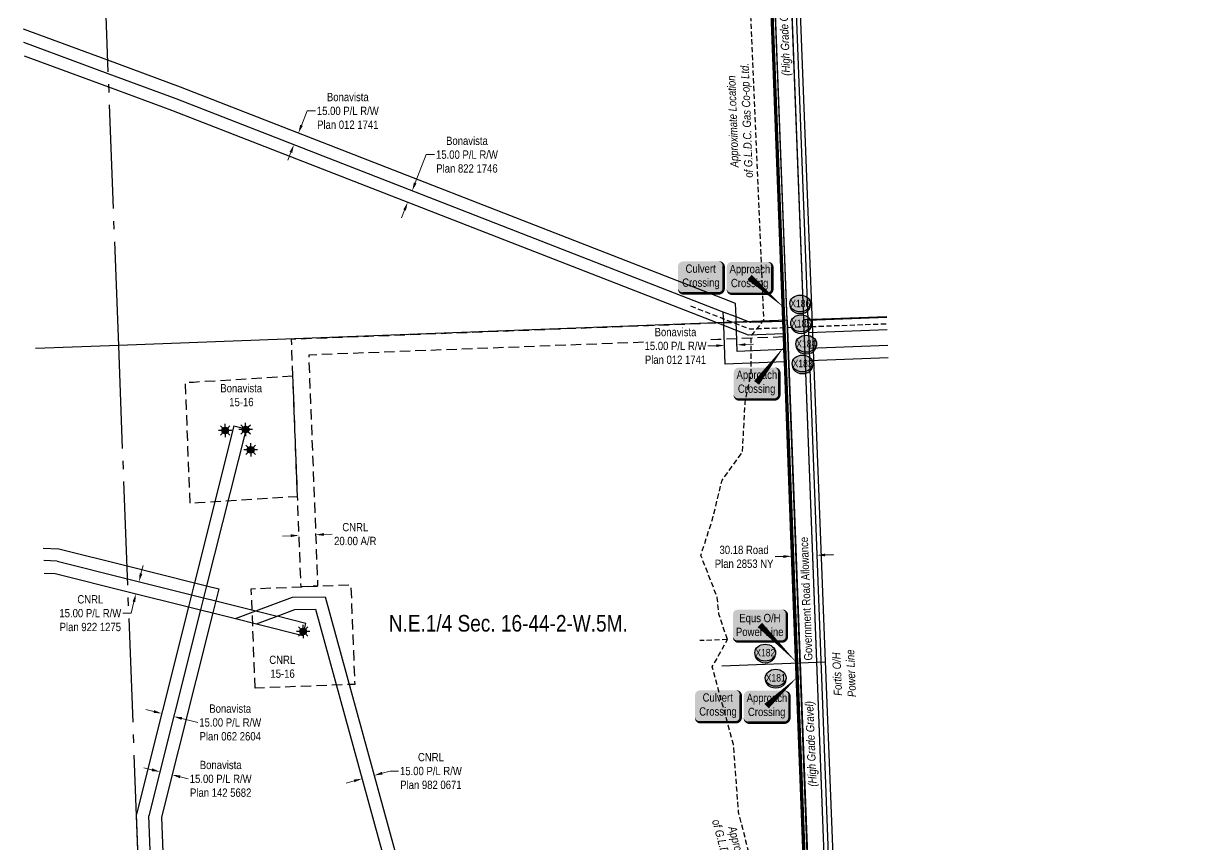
# Model space of a CAD drawing. Extents: x 683901 to 697439, y 5834844 to 5859401.
# Drawn here: x 686531 to 687942, y 5852999 to 5853989 of the extents above; entities that cross this region are included whole.
import ezdxf
from ezdxf.enums import TextEntityAlignment as Align

# ---------------------------------------------------------------- set-up
doc = ezdxf.new("R2010")
doc.units = 0
doc.header["$LTSCALE"] = 5
doc.header["$PDSIZE"] = 0.5
for name, pattern in [('foc-ACCESSROAD', [3.75, 2.5, -1.25]), ('foc-QUARTERLINE', [33, 25, -3, 2, -3]), ('UG_PIPE', [1.875, 1.25, -0.625])]:
    doc.linetypes.add(name, pattern=pattern)
doc.layers.get('Defpoints').update_dxf_attribs({"color": 9})
for name, color, linetype in [('AS-PIPE-UG', 44, 'UG_PIPE'), ('AS-PIPE-UG-T', 44, 'Continuous'), ('AS-POWER', 104, 'foc-POWER'), ('AS-POWER-T', 104, 'Continuous'), ('AS-TELEPHONE', 224, 'foc-TEL'), ('C-SYMBOL', 7, 'Continuous'), ('CG-NOTES', 7, 'Continuous'), ('F-AR', 190, 'foc-ACCESSROAD'), ('F-RW', 190, 'Continuous'), ('F-WS', 190, 'foc-ACCESSROAD'), ('F-WS-S', 190, 'Continuous'), ('L-QSEC', 8, 'foc-QUARTERLINE'), ('L-ROAD-T', 7, 'Continuous'), ('L-SEC', 7, 'Continuous'), ('L-TITLEDB', 4, 'Continuous'), ('L-TITLEDB-T', 4, 'Continuous'), ('P-CROSSINGS', 250, 'Continuous')]:
    doc.layers.add(name, color=color, linetype=linetype)
for name, color, linetype, lineweight in [('F-RW-T', 190, 'Continuous', 9), ('F-WS-T', 190, 'Continuous', 9), ('T-TEXT', 48, 'Continuous', 18)]:
    doc.layers.add(name, color=color, linetype=linetype, lineweight=lineweight)
doc.layers.add('oil_and_gas_wells_pt', color=7, linetype='Continuous', true_color=0xfc3d16)
doc.layers.add('P-PROPOSED-WL4', color=7, linetype='Continuous', true_color=0x5b5bc8)
doc.styles.add('175L', font='ARIALN.TTF', dxfattribs={"height": 20})
doc.styles.add('80', font='ARIALN.TTF', dxfattribs={"height": 10})
doc.styles.add('80CG', font='ARIALN.TTF', dxfattribs={"height": 10})
doc.styles.add('80L', font='ARIALN.TTF', dxfattribs={"height": 10})
doc.styles.add('80LS', font='ARIALNI.TTF', dxfattribs={"height": 10})
doc.styles.add('Crossing', font='ARIALN.TTF', dxfattribs={"height": 10})
doc.styles.add('foc-LtypeFont', font='ARIALN.TTF', dxfattribs={"height": 7.35})
doc.linetypes.add('foc-POWER', pattern='A,6,-1,["P",foc-LtypeFont,S=0.2,R=0,X=-0.625,Y=-0.75],-1.24,4', length=12.24)
doc.linetypes.add('foc-TEL', pattern='A,2,-1,["T",foc-LtypeFont,S=0.2,R=0,X=-0.425,Y=-0.75],-1.24,8', length=12.24)
doc.linetypes.add('foc-TEL-NOLINE', pattern='A,0,-2,["T",foc-LtypeFont,S=0.2,R=0,X=-0.425,Y=-0.75],-10.24', length=12.24)
doc.dimstyles.new('Compass 5 000', dxfattribs={"dimscale": 5, "dimtxt": 9, "dimasz": 2, "dimexe": 0.2, "dimexo": 0.0625, "dimgap": 0.5, "dimtad": 0, "dimtih": 1, "dimtoh": 1, "dimzin": 0, "dimdsep": 46, "dimtxsty": '80CG', "dimcen": 0.1, "dimse1": 1, "dimse2": 1, "dimclrd": 256, "dimclrt": 256, "dimaunit": 1, "dimadec": 4, "dimazin": 0, "dimtfac": 0.06, "dimtofl": 0, "dimtmove": 0, "dimatfit": 1, "dimfxl": 0.2, "dimtolj": 1, "dimtzin": 0, "dimlwd": -1, "dimarcsym": 0})

# ---------------------------------------------------------------- blocks, each defined once
blk = doc.blocks.new('*U922')
h = blk.add_hatch(color=59)
edge = h.paths.add_edge_path()
edge.add_line((-21.5, -20), (21.5, -20))
edge.add_arc((21.5, -14), 6, 270, 360)
edge.add_line((27.5, -14), (27.5, 12.5))
edge.add_arc((21.5, 12.5), 6, 0, 90)
edge.add_line((21.5, 18.5), (-21.5, 18.5))
edge.add_arc((-21.5, 12.5), 6, 90, 180)
edge.add_line((-27.5, 12.5), (-27.5, -14))
edge.add_arc((-21.5, -14), 6, 180, 270)
at = {"color": 1, "flags": 128}
blk.add_lwpolyline([(-21.5, -20, 3, 3, 0), (21.5, -20, 3, 3, 0.414214), (27.5, -14, 3, 3, 0), (27.5, 12.5, 3, 0, 0.414214), (21.5, 18.5, 0, 0, 0), (-21.5, 18.5, 0, 0, 0.414214), (-27.5, 12.5, 0, 0, 0), (-27.5, -14, 0, 3, 0.414214)], format="xyseb", close=True, dxfattribs=at)
blk.add_lwpolyline([(42.3, -37.2, 0, 7.5, 0), (0, 0, 0, 0, 0)], format="xyseb", dxfattribs=at)
at = {"color": 1, "style": '80'}
blk.add_attdef('ENTER_TEXT_001', (-36, -5), '', height=10, dxfattribs=at)
blk = doc.blocks.new('*U931')
h = blk.add_hatch(color=254)
edge = h.paths.add_edge_path()
edge.add_line((-21.5, -20), (21.5, -20))
edge.add_arc((21.5, -14), 6, 270, 360)
edge.add_line((27.5, -14), (27.5, 12.5))
edge.add_arc((21.5, 12.5), 6, 0, 90)
edge.add_line((21.5, 18.5), (-21.5, 18.5))
edge.add_arc((-21.5, 12.5), 6, 90, 180)
edge.add_line((-27.5, 12.5), (-27.5, -14))
edge.add_arc((-21.5, -14), 6, 180, 270)
at = {"color": 160, "flags": 128}
blk.add_lwpolyline([(-21.5, -20, 3, 3, 0), (21.5, -20, 3, 3, 0.414214), (27.5, -14, 3, 3, 0), (27.5, 12.5, 3, 0, 0.414214), (21.5, 18.5, 0, 0, 0), (-21.5, 18.5, 0, 0, 0.414214), (-27.5, 12.5, 0, 0, 0), (-27.5, -14, 0, 3, 0.414214)], format="xyseb", close=True, dxfattribs=at)
at = {"color": 160, "style": '80'}
blk.add_attdef('ENTER_TEXT_001', (-26.8, -4.9), '', height=10, dxfattribs=at)
blk = doc.blocks.new('*U933')
h = blk.add_hatch(color=59)
edge = h.paths.add_edge_path()
edge.add_line((-21.5, -20), (21.5, -20))
edge.add_arc((21.5, -14), 6, 270, 360)
edge.add_line((27.5, -14), (27.5, 12.5))
edge.add_arc((21.5, 12.5), 6, 0, 90)
edge.add_line((21.5, 18.5), (-21.5, 18.5))
edge.add_arc((-21.5, 12.5), 6, 90, 180)
edge.add_line((-27.5, 12.5), (-27.5, -14))
edge.add_arc((-21.5, -14), 6, 180, 270)
at = {"color": 1, "flags": 128}
blk.add_lwpolyline([(34, 44.9, 0, 7.5, 0), (0, 0, 0, 0, 0)], format="xyseb", dxfattribs=at)
blk.add_lwpolyline([(-21.5, -20, 3, 3, 0), (21.5, -20, 3, 3, 0.414214), (27.5, -14, 3, 3, 0), (27.5, 12.5, 3, 0, 0.414214), (21.5, 18.5, 0, 0, 0), (-21.5, 18.5, 0, 0, 0.414214), (-27.5, 12.5, 0, 0, 0), (-27.5, -14, 0, 3, 0.414214)], format="xyseb", close=True, dxfattribs=at)
at = {"color": 1, "style": '80'}
blk.add_attdef('ENTER_TEXT_001', (-36, -5), '', height=10, dxfattribs=at)
blk = doc.blocks.new('*U934')
h = blk.add_hatch(color=59)
edge = h.paths.add_edge_path()
edge.add_line((-21.5, -20), (21.5, -20))
edge.add_arc((21.5, -14), 6, 270, 360)
edge.add_line((27.5, -14), (27.5, 12.5))
edge.add_arc((21.5, 12.5), 6, 0, 90)
edge.add_line((21.5, 18.5), (-21.5, 18.5))
edge.add_arc((-21.5, 12.5), 6, 90, 180)
edge.add_line((-27.5, 12.5), (-27.5, -14))
edge.add_arc((-21.5, -14), 6, 180, 270)
at = {"color": 1, "flags": 128}
blk.add_lwpolyline([(37.4, 35.2, 0, 7.5, 0), (0, 0, 0, 0, 0)], format="xyseb", dxfattribs=at)
blk.add_lwpolyline([(-21.5, -20, 3, 3, 0), (21.5, -20, 3, 3, 0.414214), (27.5, -14, 3, 3, 0), (27.5, 12.5, 3, 0, 0.414214), (21.5, 18.5, 0, 0, 0), (-21.5, 18.5, 0, 0, 0.414214), (-27.5, 12.5, 0, 0, 0), (-27.5, -14, 0, 3, 0.414214)], format="xyseb", close=True, dxfattribs=at)
at = {"color": 1, "style": '80'}
blk.add_attdef('ENTER_TEXT_001', (-36, -5), '', height=10, dxfattribs=at)
blk = doc.blocks.new('*U941')
h = blk.add_hatch(color=254)
edge = h.paths.add_edge_path()
edge.add_line((-21.5, -20), (21.5, -20))
edge.add_arc((21.5, -14), 6, 270, 360)
edge.add_line((27.5, -14), (27.5, 12.5))
edge.add_arc((21.5, 12.5), 6, 0, 90)
edge.add_line((21.5, 18.5), (-21.5, 18.5))
edge.add_arc((-21.5, 12.5), 6, 90, 180)
edge.add_line((-27.5, 12.5), (-27.5, -14))
edge.add_arc((-21.5, -14), 6, 180, 270)
at = {"color": 160, "flags": 128}
blk.add_lwpolyline([(-21.5, -20, 3, 3, 0), (21.5, -20, 3, 3, 0.414214), (27.5, -14, 3, 3, 0), (27.5, 12.5, 3, 0, 0.414214), (21.5, 18.5, 0, 0, 0), (-21.5, 18.5, 0, 0, 0.414214), (-27.5, 12.5, 0, 0, 0), (-27.5, -14, 0, 3, 0.414214)], format="xyseb", close=True, dxfattribs=at)
at = {"color": 160, "style": '80'}
blk.add_attdef('ENTER_TEXT_001', (-26.8, -4.9), '', height=10, dxfattribs=at)
blk = doc.blocks.new('*D1180')
at = {"layer": 'Defpoints', "color": 0, "transparency": 16777216}
for p in [(686861.8, 5853856.6), (686875.2, 5853851.4), (686869.8, 5853837.4)]:
    blk.add_point(p, dxfattribs=at)
at = {"layer": 'F-RW-T', "transparency": 16777216}
for p, q in [((686865.4, 5853865.9), (686872.2, 5853883.3)), ((686872.2, 5853883.3), (686882.2, 5853883.3)), ((686852.7, 5853833.3), (686849.1, 5853824))]:
    blk.add_line(p, q, dxfattribs=at)
for points in [[(686863.8, 5853866.5), (686867, 5853865.3), (686861.8, 5853856.6)], [(686851.1, 5853834), (686854.2, 5853832.7), (686856.3, 5853842.7)]]:
    blk.add_solid(points, dxfattribs=at)
at = {"layer": 'F-RW-T', "transparency": 16777216, "insert": (686921.2, 5853883.3), "char_height": 10, "attachment_point": 5, "style": '80CG'}
blk.add_mtext('\\A1;Bonavista\\P15.00 P/L R/W\\PPlan 012 1741', dxfattribs=at)
blk = doc.blocks.new('*D1181')
at = {"layer": 'Defpoints', "color": 0, "transparency": 16777216}
for p in [(686998.7, 5853787.1), (687003.1, 5853785.4), (686997.7, 5853771.4)]:
    blk.add_point(p, dxfattribs=at)
at = {"layer": 'F-RW-T', "transparency": 16777216}
for p, q in [((687002.3, 5853796.5), (687015.6, 5853830.6)), ((687015.6, 5853830.6), (687025.6, 5853830.6)), ((686989.6, 5853763.8), (686986, 5853754.5))]:
    blk.add_line(p, q, dxfattribs=at)
for points in [[(687000.8, 5853797.1), (687003.9, 5853795.8), (686998.7, 5853787.1)], [(686988.1, 5853764.5), (686991.2, 5853763.2), (686993.3, 5853773.2)]]:
    blk.add_solid(points, dxfattribs=at)
at = {"layer": 'F-RW-T', "transparency": 16777216, "insert": (687064.7, 5853830.6), "char_height": 10, "attachment_point": 5, "style": '80CG'}
blk.add_mtext('\\A1;Bonavista\\P15.00 P/L R/W\\PPlan 822 1746', dxfattribs=at)
blk = doc.blocks.new('*D1182')
at = {"layer": 'Defpoints', "color": 0, "transparency": 16777216}
for p in [(686713.3, 5853221.4), (686727.8, 5853217.8), (686711.7, 5853153.6)]:
    blk.add_point(p, dxfattribs=at)
at = {"layer": 'F-RW-T', "transparency": 16777216}
for p, q in [((686687.5, 5853159.7), (686677.8, 5853162.1)), ((686721.4, 5853151.2), (686740.5, 5853146.4))]:
    blk.add_line(p, q, dxfattribs=at)
for points in [[(686687.9, 5853161.3), (686687.1, 5853158.1), (686697.2, 5853157.2)], [(686721.8, 5853152.8), (686721, 5853149.6), (686711.7, 5853153.6)]]:
    blk.add_solid(points, dxfattribs=at)
at = {"layer": 'F-RW-T', "transparency": 16777216, "insert": (686779.6, 5853146.4), "char_height": 10, "attachment_point": 5, "style": '80CG'}
blk.add_mtext('\\A1;Bonavista\\P15.00 P/L R/W\\PPlan 062 2604', dxfattribs=at)
blk = doc.blocks.new('*D1183')
at = {"layer": 'Defpoints', "color": 0, "transparency": 16777216}
for p in [(686708.6, 5853141.2), (686723.2, 5853137.6), (686709.6, 5853083.4)]:
    blk.add_point(p, dxfattribs=at)
at = {"layer": 'F-RW-T', "transparency": 16777216}
for p, q in [((686685.3, 5853089.5), (686675.6, 5853091.9)), ((686719.3, 5853080.9), (686729, 5853078.5))]:
    blk.add_line(p, q, dxfattribs=at)
for points in [[(686685.7, 5853091.1), (686684.9, 5853087.8), (686695, 5853087)], [(686719.7, 5853082.6), (686718.9, 5853079.3), (686709.6, 5853083.4)]]:
    blk.add_solid(points, dxfattribs=at)
at = {"layer": 'F-RW-T', "transparency": 16777216, "insert": (686768.1, 5853078.5), "char_height": 10, "attachment_point": 5, "style": '80CG'}
blk.add_mtext('\\A1;Bonavista\\P15.00 P/L R/W\\PPlan 142 5682', dxfattribs=at)
blk = doc.blocks.new('*D1184')
at = {"layer": 'Defpoints', "color": 0, "transparency": 16777216}
for p in [(686952.9, 5853082.6), (686953.4, 5853080.6), (686939, 5853076.6)]:
    blk.add_point(p, dxfattribs=at)
at = {"layer": 'F-RW-T', "transparency": 16777216}
for p, q in [((686962.5, 5853085.3), (686972.2, 5853087.9)), ((686972.2, 5853087.9), (686982.2, 5853087.9)), ((686928.8, 5853076), (686919.1, 5853073.4))]:
    blk.add_line(p, q, dxfattribs=at)
for points in [[(686928.3, 5853077.6), (686929.2, 5853074.4), (686938.4, 5853078.7)], [(686962.1, 5853086.9), (686963, 5853083.7), (686952.9, 5853082.6)]]:
    blk.add_solid(points, dxfattribs=at)
at = {"layer": 'F-RW-T', "transparency": 16777216, "insert": (687021.3, 5853087.9), "char_height": 10, "attachment_point": 5, "style": '80CG'}
blk.add_mtext('\\A1;CNRL\\P15.00 P/L R/W\\PPlan 982 0671', dxfattribs=at)
blk = doc.blocks.new('*D1298')
at = {"layer": 'Defpoints', "color": 0, "transparency": 16777216}
for p in [(687374.8, 5853604.9), (687375, 5853600.8), (687389.9, 5853605.5)]:
    blk.add_point(p, dxfattribs=at)
at = {"layer": 'F-RW-T', "transparency": 16777216}
for p, q in [((687365, 5853600.4), (687355, 5853600.1)), ((687400, 5853601.8), (687410, 5853602.1))]:
    blk.add_line(p, q, dxfattribs=at)
for points in [[(687364.9, 5853602.1), (687365.1, 5853598.8), (687375, 5853600.8)], [(687400, 5853603.4), (687400.1, 5853600.1), (687390, 5853601.4)]]:
    blk.add_solid(points, dxfattribs=at)
at = {"layer": 'F-RW-T', "transparency": 16777216, "insert": (687315.9, 5853600.1), "char_height": 10, "attachment_point": 5, "style": '80CG', "bg_fill": 3, "box_fill_scale": 1.1, "bg_fill_color": 256, "bg_fill_true_color": 13158600, "bg_fill_transparency": 0}
blk.add_mtext('\\A1;Bonavista\\P15.00 P/L R/W\\PPlan 012 1741', dxfattribs=at)
blk = doc.blocks.new('*D1306')
at = {"layer": 'Defpoints', "color": 0, "transparency": 16777216}
for p in [(686862.3, 5853376.7), (686882.3, 5853377.5), (686882.5, 5853372.6)]:
    blk.add_point(p, dxfattribs=at)
at = {"layer": 'F-RW-T', "transparency": 16777216}
for p, q in [((686892.5, 5853373), (686902.5, 5853373.4)), ((686852.5, 5853371.4), (686842.5, 5853371))]:
    blk.add_line(p, q, dxfattribs=at)
for points in [[(686892.4, 5853374.6), (686892.6, 5853371.3), (686882.5, 5853372.6)], [(686852.5, 5853373.1), (686852.6, 5853369.8), (686862.5, 5853371.8)]]:
    blk.add_solid(points, dxfattribs=at)
at = {"layer": 'F-RW-T', "transparency": 16777216, "insert": (686930.2, 5853373.4), "char_height": 10, "attachment_point": 5, "style": '80CG'}
blk.add_mtext('\\A1;CNRL\\P20.00 A/R', dxfattribs=at)
blk = doc.blocks.new('*D1336')
at = {"layer": 'Defpoints', "color": 0, "transparency": 16777216}
for p in [(686645.8, 5853322.1), (686642.1, 5853307.6), (686666.1, 5853301.6)]:
    blk.add_point(p, dxfattribs=at)
at = {"layer": 'F-RW-T', "transparency": 16777216}
for p, q in [((686672.1, 5853325.8), (686674.6, 5853335.5)), ((686663.6, 5853291.9), (686660.2, 5853278.1)), ((686660.2, 5853278.1), (686650.2, 5853278.1))]:
    blk.add_line(p, q, dxfattribs=at)
for points in [[(686670.5, 5853326.2), (686673.8, 5853325.4), (686669.7, 5853316.1)], [(686662, 5853292.3), (686665.2, 5853291.5), (686666.1, 5853301.6)]]:
    blk.add_solid(points, dxfattribs=at)
at = {"layer": 'F-RW-T', "transparency": 16777216, "insert": (686611.1, 5853278.1), "char_height": 10, "attachment_point": 5, "style": '80CG'}
blk.add_mtext('\\A1;CNRL\\P15.00 P/L R/W\\PPlan 922 1275', dxfattribs=at)
blk = doc.blocks.new('*D1120')
at = {"layer": 'Defpoints', "color": 0, "transparency": 16777216}
for p in [(687455.9, 5853346.8), (687462.3, 5853179.4), (687492.4, 5853180.5)]:
    blk.add_point(p, dxfattribs=at)
at = {"layer": 'L-TITLEDB-T', "transparency": 16777216}
for p, q in [((687445.9, 5853346.4), (687435.9, 5853346)), ((687496, 5853348.3), (687506, 5853348.7))]:
    blk.add_line(p, q, dxfattribs=at)
for points in [[(687445.8, 5853348), (687445.9, 5853344.7), (687455.9, 5853346.8)], [(687495.9, 5853349.9), (687496, 5853346.6), (687486, 5853347.9)]]:
    blk.add_solid(points, dxfattribs=at)
at = {"layer": 'L-TITLEDB-T', "transparency": 16777216, "insert": (687398.5, 5853346), "char_height": 10, "attachment_point": 5, "style": '80CG'}
blk.add_mtext('\\A1;30.18 Road\\PPlan 2853 NY', dxfattribs=at)
blk = doc.blocks.new('*U879')
h = blk.add_hatch(color=255)
edge = h.paths.add_edge_path()
edge.add_line((-26.5, -20), (26.5, -20))
edge.add_arc((26.5, -14), 6, 270, 360)
edge.add_line((32.5, -14), (32.5, 12.5))
edge.add_arc((26.5, 12.5), 6, 0, 90)
edge.add_line((26.5, 18.5), (-26.5, 18.5))
edge.add_arc((-26.5, 12.5), 6, 90, 180)
edge.add_line((-32.5, 12.5), (-32.5, -14))
edge.add_arc((-26.5, -14), 6, 180, 270)
at = {"color": 104, "flags": 128}
blk.add_lwpolyline([(-26.5, -20, 3, 3, 0), (26.5, -20, 3, 3, 0.414214), (32.5, -14, 3, 3, 0), (32.5, 12.5, 3, 0, 0.414214), (26.5, 18.5, 0, 0, 0), (-26.5, 18.5, 0, 0, 0.414214), (-32.5, 12.5, 0, 0, 0), (-32.5, -14, 0, 3, 0.414214)], format="xyseb", close=True, dxfattribs=at)
blk.add_lwpolyline([(44.7, -45.6, 0, 7.5, 0), (0, 0, 0, 0, 0)], format="xyseb", dxfattribs=at)
at = {"color": 104, "style": '80'}
blk.add_attdef('ENTER_TEXT_001', (-26.8, -4.9), '', height=10, dxfattribs=at)
blk = doc.blocks.new('xing2')
h = blk.add_hatch(color=50)
h.dxf.hatch_style = 1
edge = h.paths.add_edge_path()
edge.add_ellipse((0, 0), major_axis=(-12.5, 0), ratio=0.816297, start_angle=0, end_angle=360)
h = blk.add_hatch(color=250)
h.dxf.hatch_style = 1
edge = h.paths.add_edge_path()
edge.add_ellipse((0, -2), major_axis=(-12.5, 0), ratio=0.816297, start_angle=0, end_angle=180)
edge.add_line((12.5, -2), (12.5, 0))
edge.add_ellipse((0, 0), major_axis=(-12.5, 0), ratio=0.816297, start_angle=0, end_angle=180, ccw=False)
edge.add_line((-12.5, 0), (-12.5, -2))
at = {"color": 250}
blk.add_ellipse((0, 0), major_axis=(-12.5, 0), ratio=0.816297, dxfattribs=at)
blk.add_ellipse((0, -2), major_axis=(-12.5, 0), ratio=0.816297, start_param=0, end_param=3.141593, dxfattribs=at)
at = {"color": 250, "style": 'Crossing'}
blk.add_attdef('CROSSING', text='', height=9, dxfattribs=at).set_placement((0.1, 0), align=Align.MIDDLE_CENTER)
at = {"color": 250, "style": 'Crossing', "flags": 1}
for tag, p in [('OWNER', (0.1, -12.5)), ('DESCRIPTION', (0.1, -25.8)), ('LOCATION', (0.1, -39.3)), ('DWG_REF', (0.1, -52.8))]:
    blk.add_attdef(tag, text='', height=9, dxfattribs=at).set_placement(p, align=Align.MIDDLE_CENTER)
blk = doc.blocks.new('GAS')
h = blk.add_hatch(color=255)
h.dxf.hatch_style = 1
edge = h.paths.add_edge_path()
edge.add_arc((0, 0), 0.9, 0, 360)
for p, q in [((-0.81, 0), (-1.62, 0)), ((-0.57, 0.57), (-1.14, 1.14)), ((0, 0.81), (0, 1.62)), ((0.57, 0.57), (1.14, 1.14)), ((1.62, 0), (0.81, 0)), ((-0.57, -0.57), (-1.14, -1.14)), ((0, -0.81), (0, -1.62)), ((1.14, -1.14), (0.57, -0.57))]:
    blk.add_line(p, q)
blk.add_circle((0, 0), 0.8)

msp = doc.modelspace()

# ---------------------------------------------------------------- linework, layer by layer
at = {"layer": 'AS-PIPE-UG', "flags": 128}
for points in [[(687378.302, 5853246.318), (687368.174, 5853276.982), (687366.176, 5853297.204), (687346.436, 5853347.797), (687360.509, 5853391.548), (687371.927, 5853438.247), (687396.543, 5853472.233), (687399.819, 5853532.348), (687407.099, 5853567.705), (687406.921, 5853611.928), (687422.439, 5853631.331), (687403.866, 5854060.721)], [(687334.117, 5853648.273), (687404.921, 5853620.714), (687570.521, 5853626.958)], [(687378.302, 5853246.318), (687345.057, 5853245.075)], [(687487.316, 5851950.641), (687485.809, 5852038.927), (687474.938, 5852044.042), (687449.023, 5852163.222), (687432.845, 5852252.646), (687419.733, 5852337.27), (687394.789, 5852445.998), (687397.207, 5852502.013), (687415.512, 5852623.435), (687430.963, 5852816.197), (687419.712, 5852882.324), (687421.838, 5852921.086), (687391.913, 5853037.853), (687385.724, 5853119.739), (687360.165, 5853213.278), (687378.302, 5853246.318)]]:
    msp.add_lwpolyline(points, dxfattribs=at)
at = {"layer": 'AS-POWER', "flags": 128}
for points in [[(687656.506, 5848783.799), (687655.405, 5848812.127), (687652.188, 5848898.122), (687650.894, 5848934.137), (687602.36, 5850389.725), (687597.744, 5850514.181), (687597.522, 5850520.208), (687592.664, 5850658.212), (687586.102, 5850725.644), (687579.522, 5850793.262), (687576.138, 5850936.908), (687576.447, 5851094.407), (687567.763, 5851294.202), (687558.624, 5851544.406), (687544.224, 5851936.64), (687541.111, 5852024.637), (687528.985, 5852367.433), (687528.84, 5852371.451), (687517.795, 5852677.411), (687517.672, 5852680.82), (687495.641, 5853240.726), (687462.27, 5854106.157), (687439.338, 5854726.119), (687419.519, 5855269.071)], [(687371.743, 5853214.764), (687496.469, 5853219.672)]]:
    msp.add_lwpolyline(points, dxfattribs=at)
at = {"layer": 'AS-TELEPHONE', "linetype": 'foc-TEL-NOLINE', "flags": 128}
msp.add_lwpolyline([(687942.215, 5840672.176), (687910.849, 5841483.054), (687848.212, 5843112.381), (687786.621, 5844721.086), (687730.801, 5846190.68), (687715.753, 5846190.106), (687698.772, 5846639.392), (687713.735, 5846639.968), (687694.216, 5847153.865), (687690.774, 5847245.489), (687675.615, 5847244.884), (687667.977, 5847449.231), (687678.143, 5847449.762), (687683.095, 5847449.952), (687632.86, 5848787.367), (687572.447, 5850395.069), (687511.895, 5852003.159), (687450.353, 5853631.115), (687358.022, 5856062.335), (687265.59, 5858494.225), (687262.737, 5858568.877)], dxfattribs=at)
at = {"layer": 'F-AR', "flags": 128}
msp.add_lwpolyline([(687445.923, 5853610.934), (687366.83, 5853607.924), (686874.092, 5853589.175), (686884.897, 5853310.72), (686864.912, 5853309.944), (686853.331, 5853608.399), (687366.07, 5853627.91), (687445.162, 5853630.919)], dxfattribs=at)
at = {"layer": 'F-RW', "flags": 128}
for points in [[(686632.167, 5853944.289), (686530.546, 5853981.747)], [(686632.785, 5853928.117), (686531.162, 5853965.57)], [(686633.398, 5853911.905), (686531.779, 5853949.359)], [(686719.678, 5853912.028), (686632.167, 5853944.289)], [(686714.377, 5853898.031), (686632.785, 5853928.117)], [(686709.066, 5853884.011), (686633.398, 5853911.905)], [(687372.839, 5853657.324), (686719.678, 5853912.028)], [(687371.442, 5853641.76), (686714.377, 5853898.031)], [(687366.032, 5853627.775), (686709.066, 5853884.011)], [(687388.155, 5853651.372), (687372.839, 5853657.324)], [(687373.463, 5853640.982), (687371.442, 5853641.76)], [(687388.774, 5853635.03), (687388.155, 5853651.372)], [(687374.089, 5853624.64), (687366.032, 5853627.775)], [(687388.774, 5853635.03), (687373.463, 5853640.982)], [(687373.92, 5853628.073), (687373.463, 5853640.982)], [(687374.089, 5853624.64), (687373.92, 5853628.073)], [(687389.016, 5853628.657), (687388.774, 5853635.03)], [(687403.74, 5853629.221), (687388.774, 5853635.03)], [(687389.395, 5853618.698), (687389.016, 5853628.657)], [(687406.341, 5853628.237), (687403.74, 5853629.221)], [(687445.207, 5853629.748), (687406.341, 5853628.237)], [(687570.238, 5853634.446), (687475.332, 5853630.874)], [(687389.395, 5853618.698), (687374.089, 5853624.64)], [(687375.835, 5853578.105), (687374.089, 5853624.64)], [(687390.3, 5853593.628), (687389.395, 5853618.698)], [(687403.65, 5853613.161), (687389.395, 5853618.698)], [(687445.773, 5853614.762), (687403.65, 5853613.161)], [(687570.804, 5853619.463), (687475.924, 5853615.894)], [(687571.513, 5853600.708), (687476.671, 5853597.008)], [(687446.489, 5853595.824), (687390.3, 5853593.628)], [(687572.079, 5853585.723), (687477.195, 5853582.016)], [(687447.055, 5853580.826), (687375.835, 5853578.105)], [(686784.093, 5853504.016), (686736.664, 5853314.816)], [(686798.627, 5853500.371), (686751.206, 5853311.151)], [(686784.093, 5853504.016), (686798.627, 5853500.371)], [(686554.358, 5853356.469), (686573.073, 5853355.856)], [(686573.073, 5853355.856), (686655.413, 5853335.187)], [(686571, 5853340.912), (686554.93, 5853341.439)], [(686571, 5853340.912), (686656.008, 5853319.579)], [(686655.413, 5853335.187), (686736.664, 5853314.816)], [(686555.502, 5853326.415), (686568.904, 5853325.975)], [(686568.904, 5853325.975), (686656.605, 5853303.967)], [(686656.008, 5853319.579), (686733.014, 5853300.269)], [(686656.605, 5853303.967), (686729.368, 5853285.73)], [(686736.664, 5853314.816), (686733.014, 5853300.269)], [(686736.664, 5853314.816), (686751.206, 5853311.151)], [(686751.206, 5853311.151), (686747.565, 5853296.625)], [(686751.206, 5853311.151), (686765.767, 5853307.504)], [(686765.767, 5853307.504), (686762.128, 5853292.985)], [(686733.014, 5853300.269), (686729.368, 5853285.73)], [(686733.014, 5853300.269), (686747.565, 5853296.625)], [(686747.565, 5853296.625), (686743.922, 5853282.085)], [(686747.565, 5853296.625), (686762.128, 5853292.985)], [(686762.128, 5853292.985), (686758.48, 5853278.426)], [(686762.128, 5853292.985), (686810.483, 5853280.898)], [(686810.483, 5853280.898), (686854.573, 5853297.441)], [(686854.573, 5853297.441), (686893.864, 5853297.954)], [(686893.864, 5853297.954), (687027.601, 5852810.122)], [(686729.368, 5853285.73), (686666.73, 5853035.776)], [(686743.922, 5853282.085), (686681.76, 5853034.047)], [(686758.48, 5853278.426), (686696.838, 5853032.482)], [(686729.368, 5853285.73), (686743.922, 5853282.085)], [(686743.922, 5853282.085), (686758.48, 5853278.426)], [(686758.48, 5853278.426), (686785.775, 5853271.628)], [(686785.775, 5853271.628), (686810.483, 5853280.898)], [(686810.483, 5853280.898), (686836.085, 5853274.483)], [(686811.376, 5853265.212), (686836.085, 5853274.483)], [(686836.085, 5853274.483), (686857.39, 5853282.477)], [(686870.836, 5853265.777), (686836.085, 5853274.483)], [(686857.39, 5853282.477), (686882.465, 5853282.806)], [(686882.465, 5853282.806), (687004.028, 5852839.376)], [(686785.775, 5853271.628), (686811.376, 5853265.212)], [(686811.376, 5853265.212), (686867.191, 5853251.23)], [(686867.191, 5853251.23), (686870.836, 5853265.777)], [(686676.372, 5852782.558), (686666.73, 5853035.776)], [(686685.732, 5852930.324), (686681.76, 5853034.047)], [(686696.838, 5853032.482), (686700.462, 5852937.589)]]:
    msp.add_lwpolyline(points, dxfattribs=at)
at = {"layer": 'F-WS', "flags": 128}
for points in [[(686855.065, 5853563.713), (686735.307, 5853556.243), (686725.327, 5853555.62), (686730.823, 5853410.714), (686740.804, 5853411.338), (686860.58, 5853418.818), (686859.63, 5853443.8), (686855.067, 5853563.703)], [(686809.61, 5853187.708), (686804.957, 5853307.618), (686864.912, 5853309.944), (686924.867, 5853312.27), (686929.519, 5853192.361)]]:
    msp.add_lwpolyline(points, close=True, dxfattribs=at)
at = {"layer": 'L-QSEC', "flags": 128}
for points in [[(686645.284, 5853600.737), (686584.036, 5855208.785)], [(686706.54, 5851992.804), (686645.284, 5853600.737)]]:
    msp.add_lwpolyline(points, dxfattribs=at)
at = {"layer": 'L-SEC', "flags": 128}
for points in [[(687450.353, 5853631.115), (687434.956, 5854032.983), (687434.956, 5854032.983), (687419.558, 5854434.852)], [(687470.454, 5853631.868), (687455.055, 5854033.743), (687439.658, 5854435.618)], [(687450.353, 5853631.115), (687047.818, 5853615.925), (686645.284, 5853600.737)], [(687450.353, 5853631.115), (687465.58, 5853229.217), (687480.806, 5852827.319)], [(687470.454, 5853631.868), (687570.194, 5853635.605)], [(687500.907, 5852828.078), (687485.68, 5853229.973), (687470.454, 5853631.868)], [(686645.284, 5853600.737), (686545.198, 5853596.994)]]:
    msp.add_lwpolyline(points, dxfattribs=at)
at = {"layer": 'L-TITLEDB', "flags": 128}
for points in [[(687445.169, 5853630.748), (687414.533, 5854434.666)], [(687450.19, 5853630.936), (687419.557, 5854434.853)], [(687470.271, 5853631.685), (687439.659, 5854435.616)], [(687444.685, 5854435.807), (687475.289, 5853631.877)], [(687445.207, 5853629.748), (687445.169, 5853630.748)], [(687445.773, 5853614.762), (687445.207, 5853629.748)], [(687480.711, 5852827.255), (687450.19, 5853630.936)], [(687500.795, 5852827.991), (687470.271, 5853631.685)], [(687475.289, 5853631.877), (687475.332, 5853630.874)], [(687475.332, 5853630.874), (687475.924, 5853615.894)], [(687446.489, 5853595.824), (687445.773, 5853614.762)], [(687475.924, 5853615.894), (687476.671, 5853597.008)], [(687447.055, 5853580.826), (687446.489, 5853595.824)], [(687476.671, 5853597.008), (687477.195, 5853582.016)], [(687455.761, 5853349.587), (687447.055, 5853580.826)], [(687477.195, 5853582.016), (687505.816, 5852828.176)], [(687474.48, 5852858.76), (687455.761, 5853349.587)]]:
    msp.add_lwpolyline(points, dxfattribs=at)
at = {"layer": 'oil_and_gas_wells_pt'}
for p in [(686773.428, 5853498.135), (686798.147, 5853499.533), (686804.221, 5853475.044), (686867.345, 5853255.966)]:
    msp.add_point(p, dxfattribs=at)
at = {"layer": 'P-PROPOSED-WL4', "flags": 128}
msp.add_lwpolyline([(687590.038, 5849792.926, 3, 3, 0), (687591.536, 5849792.982, 3, 3, 0), (687568.921, 5850394.93, 3, 3, 0), (687538.642, 5851199.018, 3, 3, 0), (687508.306, 5852004.603, 3, 3, 0), (687211.949, 5851993.357, 3, 3, 0), (687211.3, 5852010.459, 3, 3, 0), (687507.661, 5852021.626, 3, 3, 0), (687477.187, 5852827.13, 3, 3, 0), (687446.661, 5853630.977, 3, 3, 0), (687416.032, 5854434.723, 3, 3, 0), (687386.035, 5855226.831, 3, 3, 0), (687384.831, 5855258.658, 3, 3, 0), (687356.2, 5856016.965, 3, 3, 0), (687354.499, 5856062.21, 3, 3, 0), (687349.238, 5856200.673, 3, 3, 0), (687316.675, 5857059.283, 3, 3, 0), (687293.342, 5857670.162, 3, 3, 0), (687283.919, 5857918.396, 3, 3, 0), (687262.912, 5858471.812, 0, 0, 0)], format="xyseb", dxfattribs=at)

# ---------------------------------------------------------------- block references
at = {"layer": 'AS-POWER-T'}
ref = msp.add_blockref('*U879', (687417.509, 5853263.949), dxfattribs=dict(at, xscale=0.99969901, yscale=0.99969901, zscale=0.99969901))
ref.add_attrib('ENTER_TEXT_001', 'Equs O/H', (687392.708, 5853267.274), dxfattribs={"layer": '0', "color": 104, "height": 9.997, "style": '80'})
ref.add_attrib('ENTER_TEXT_002', 'Power Line', (687388.674, 5853250.613), dxfattribs={"layer": '0', "color": 104, "height": 9.997, "style": '80'})
at = {"layer": 'CG-NOTES'}
ref = msp.add_blockref('*U922', (687405.07, 5853682.907), dxfattribs=dict(at, xscale=0.999081924950458, yscale=0.999081924950458, zscale=0.999081924950458))
ref.add_attrib('ENTER_TEXT_001', 'Approach', (687380.969, 5853687.795), dxfattribs={"layer": '0', "color": 1, "height": 9.9908, "style": '80'})
ref.add_attrib('ENTER_TEXT_002', 'Crossing', (687382.615, 5853670.966), dxfattribs={"layer": '0', "color": 1, "height": 9.9908, "style": '80'})
ref = msp.add_blockref('*U933', (687413.471, 5853555.555), dxfattribs=dict(at, xscale=0.999081924950458, yscale=0.999081924950458, zscale=0.999081924950458))
ref.add_attrib('ENTER_TEXT_001', 'Approach', (687389.37, 5853560.443), dxfattribs={"layer": '0', "color": 1, "height": 9.9908, "style": '80'})
ref.add_attrib('ENTER_TEXT_002', 'Crossing', (687391.016, 5853543.614), dxfattribs={"layer": '0', "color": 1, "height": 9.9908, "style": '80'})
ref = msp.add_blockref('*U934', (687425.613, 5853166.155), dxfattribs=dict(at, xscale=0.999081924950458, yscale=0.999081924950458, zscale=0.999081924950458))
ref.add_attrib('ENTER_TEXT_001', 'Approach', (687401.512, 5853171.043), dxfattribs={"layer": '0', "color": 1, "height": 9.9908, "style": '80'})
ref.add_attrib('ENTER_TEXT_002', 'Crossing', (687403.158, 5853154.214), dxfattribs={"layer": '0', "color": 1, "height": 9.9908, "style": '80'})
ref = msp.add_blockref('*U941', (687366.94, 5853166.729), dxfattribs=dict(at, xscale=1.000131017163248, yscale=1.000131017163248, zscale=1.000131017163248))
ref.add_attrib('ENTER_TEXT_001', 'Culvert', (687348.558, 5853171.533), dxfattribs={"layer": '0', "color": 160, "height": 10.0013, "style": '80'})
ref.add_attrib('ENTER_TEXT_002', 'Crossing', (687344.461, 5853154.687), dxfattribs={"layer": '0', "color": 160, "height": 10.0013, "style": '80'})
at = {"layer": 'F-WS-S', "xscale": 5, "yscale": 5, "zscale": 5}
for p in [(686773.428, 5853498.135), (686798.147, 5853499.533), (686804.221, 5853475.044), (686867.345, 5853255.966)]:
    msp.add_blockref('GAS', p, dxfattribs=at)
at = {"layer": 'P-CROSSINGS'}
for p, values in [((687466.047, 5853651.239), {'CROSSING': 'X186'}), ((687467.098, 5853627.374), {'CROSSING': 'X185'}), ((687473.262, 5853602.791), {'CROSSING': 'X184'}), ((687468.853, 5853578.965), {'CROSSING': 'X183'}), ((687423.936, 5853230.545), {'CROSSING': 'X182'}), ((687436.523, 5853200.267), {'CROSSING': 'X181'})]:
    msp.add_blockref('xing2', p, dxfattribs=at).add_auto_attribs(values)

# ---------------------------------------------------------------- texts
at = {"layer": 'AS-PIPE-UG-T', "char_height": 10, "attachment_point": 1, "style": '175L'}
for insert, rotation in [((687382.409, 5853801.76), 92.084993), ((687385.419, 5853035.307), 285.28231)]:
    msp.add_mtext_dynamic_manual_height_columns('\\pi13.307;{\\fArial Narrow|b0|i1|c0|p34;Approximate Location\\P\\pi0.32967;of G.L.D.C. Gas Co-op Ltd.}', width=137.14638, gutter_width=50, heights=[0], dxfattribs=dict(at, insert=insert, rotation=rotation))
at = {"layer": 'C-SYMBOL', "color": 3, "style": '175L'}
msp.add_text('N.E.1/4 Sec. 16-44-2-W.5M.', height=20, dxfattribs=at).set_placement((687114.495, 5853249.939), align=Align.BOTTOM_CENTER)
at = {"layer": 'F-WS-T', "char_height": 10, "attachment_point": 1, "style": '175L'}
for s, insert in [('\\pi0.47292;Bonavista\\P\\pi11.193;15-16', (686767.236, 5853554.206)), ('\\pi9.8556;CNRL\\P\\pi11.193;15-16', (686816.804, 5853226.923))]:
    msp.add_mtext_dynamic_manual_height_columns(s, width=49.909, gutter_width=50, heights=[0], dxfattribs=dict(at, insert=insert))
at = {"layer": 'L-ROAD-T', "style": '80L'}
msp.add_text('Government Road Allowance', height=10, rotation=92.127014, dxfattribs=at).set_placement((687473.148, 5853295.561), align=Align.MIDDLE_CENTER)
at = {"layer": 'T-TEXT', "style": '80LS'}
for p in [(687447.047, 5853977.147), (687478.803, 5853120.668)]:
    msp.add_text('(High Grade Gravel)', height=10, rotation=92.314049, dxfattribs=at).set_placement(p, align=Align.MIDDLE_CENTER)

# ---------------------------------------------------------------- dimensions: what is measured, and where the dimension line sits
at = {"layer": 'F-RW-T'}
for base, p1, p2, angle, text, picture, middle in [((686861.768, 5853856.619), (686869.806, 5853837.41), (686875.247, 5853851.363), 68.696408, 'Bonavista\\P15.00 P/L R/W\\PPlan 012 1741', '*D1180', (686921.244, 5853883.264)), ((686998.711, 5853787.134), (686997.69, 5853771.439), (687003.138, 5853785.408), 68.693032, 'Bonavista\\P15.00 P/L R/W\\PPlan 822 1746', '*D1181', (687064.734, 5853830.56)), ((686666.051, 5853301.596), (686645.793, 5853322.143), (686642.142, 5853307.596), 255.912887, 'CNRL\\P15.00 P/L R/W\\PPlan 922 1275', '*D1336', (686611.081, 5853278.147)), ((686711.722, 5853153.602), (686713.254, 5853221.426), (686727.806, 5853217.779), 345.930607, 'Bonavista\\P15.00 P/L R/W\\PPlan 062 2604', '*D1182', (686779.577, 5853146.392)), ((686709.593, 5853083.372), (686708.622, 5853141.23), (686723.179, 5853137.581), 345.929557, 'Bonavista\\P15.00 P/L R/W\\PPlan 142 5682', '*D1183', (686768.079, 5853078.51))]:
    dim = msp.add_linear_dim(base=base, p1=p1, p2=p2, angle=angle, text=text, dimstyle='Compass 5 000', dxfattribs=at)
    dim.commit()
    dim.dimension.update_dxf_attribs({"geometry": picture, "text_midpoint": middle, "dimtype": 161})
for p1, p2, distance, text, picture, middle in [((686862.322, 5853376.686), (686882.307, 5853377.461), -4.883, 'CNRL\\P20.00 A/R', '*D1306', (686930.217, 5853373.357)), ((686938.983, 5853076.643), (686953.448, 5853080.609), 2.111, 'CNRL\\P15.00 P/L R/W\\PPlan 982 0671', '*D1184', (687021.264, 5853087.933))]:
    dim = msp.add_aligned_dim(p1=p1, p2=p2, distance=distance, text=text, dimstyle='Compass 5 000', dxfattribs=at)
    dim.commit()
    dim.dimension.update_dxf_attribs({"geometry": picture, "text_midpoint": middle})
at = {"layer": 'L-TITLEDB-T'}
dim = msp.add_linear_dim(base=(687455.859, 5853346.751), p1=(687492.382, 5853180.528), p2=(687462.252, 5853179.377), angle=182.187394, text='30.18 Road\\PPlan 2853 NY', dimstyle='Compass 5 000', dxfattribs=at)
dim.commit()
dim.dimension.update_dxf_attribs({"geometry": '*D1120', "text_midpoint": (687398.513, 5853345.987), "dimtype": 161})

# ---------------------------------------------------------------- next in the draw order: texts
at = {"layer": 'AS-POWER-T', "insert": (687506.604, 5853175.89), "char_height": 10, "attachment_point": 1, "rotation": 92.226438, "style": '175L', "bg_fill": 3, "box_fill_scale": 1.1, "bg_fill_color": 256, "bg_fill_transparency": 0}
msp.add_mtext_dynamic_manual_height_columns('\\pi2.5534;{\\fArial Narrow|b0|i1|c0|p34;Fortis O/H\\P\\pi0.32626;Power Line}', width=57.1191, gutter_width=50, heights=[0], dxfattribs=at)

# ---------------------------------------------------------------- next in the draw order: dimensions: what is measured, and where the dimension line sits
at = {"layer": 'F-RW-T'}
dim = msp.add_aligned_dim(p1=(687389.872, 5853605.485), p2=(687374.829, 5853604.92), distance=4.099, text='Bonavista\\P15.00 P/L R/W\\PPlan 012 1741', dimstyle='Compass 5 000', override={"dimtfill": 1}, dxfattribs=at)
dim.commit()
dim.dimension.update_dxf_attribs({"geometry": '*D1298', "text_midpoint": (687315.911, 5853600.074)})

# ---------------------------------------------------------------- next in the draw order: block references
at = {"layer": 'CG-NOTES'}
ref = msp.add_blockref('*U931', (687346.397, 5853683.481), dxfattribs=dict(at, xscale=1.000131017163248, yscale=1.000131017163248, zscale=1.000131017163248))
ref.add_attrib('ENTER_TEXT_001', 'Culvert', (687328.015, 5853688.285), dxfattribs={"layer": '0', "color": 160, "height": 10.0013, "style": '80'})
ref.add_attrib('ENTER_TEXT_002', 'Crossing', (687323.918, 5853671.439), dxfattribs={"layer": '0', "color": 160, "height": 10.0013, "style": '80'})

doc.saveas('drawing.dxf')
